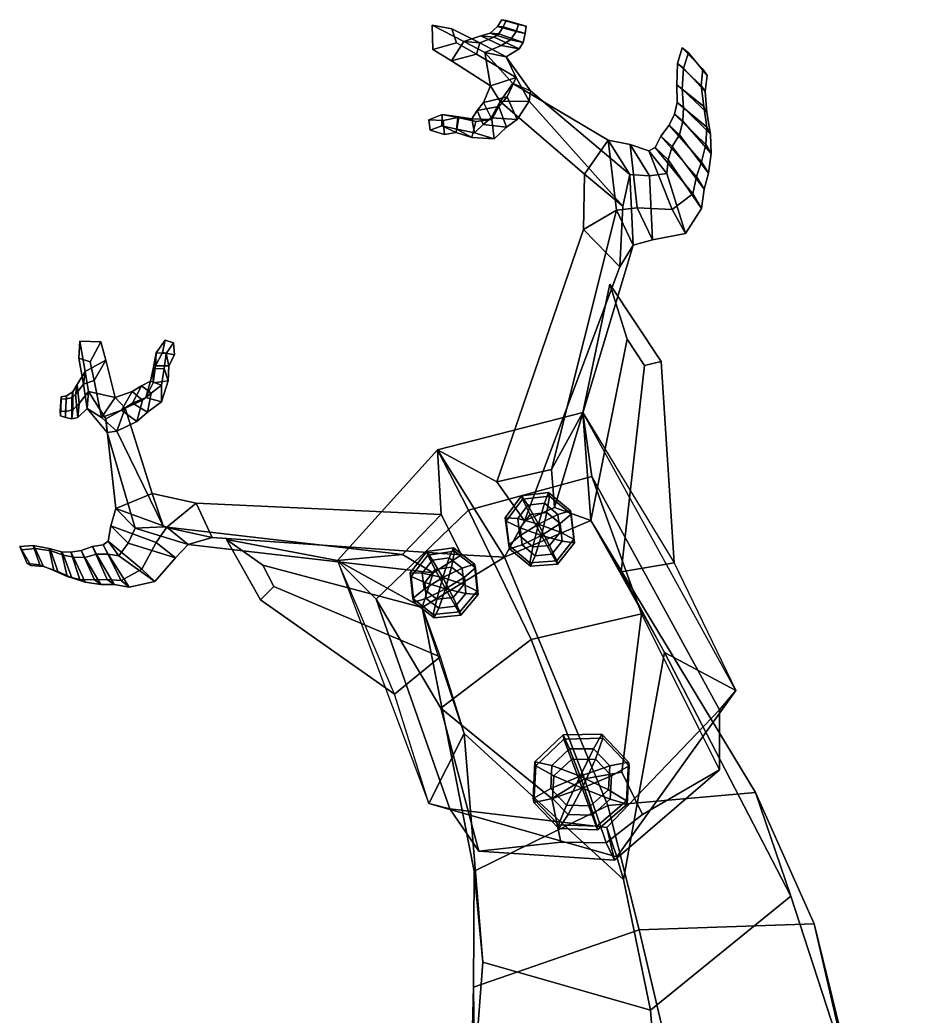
# Model space of a CAD drawing. Extents: x -143 to 84, y -151 to 365.
# Drawn here: x -142.7 to 55.7, y 145.5 to 364.8 of the extents above; entities that cross this region are included whole.
import ezdxf

# ---------------------------------------------------------------- set-up
doc = ezdxf.new("R2010")
doc.units = 0

msp = doc.modelspace()

# ---------------------------------------------------------------- linework, layer by layer
for points in [[(-33.479748, 362.251007, 184.419342), (-32.931248, 363.832642, 180.569595), (-36.622757, 364.813324, 180.940506), (-37.571323, 363.375153, 184.696701)], [(-37.571323, 363.375153, 184.696701), (-36.622757, 364.813324, 180.940506), (-35.625946, 364.704407, 178.562302), (-36.353298, 363.260529, 182.090561)], [(-31.261292, 363.446808, 177.77623), (-35.625946, 364.704407, 178.562302), (-36.622757, 364.813324, 180.940506), (-32.931248, 363.832642, 180.569595)], [(-36.353298, 363.260529, 182.090561), (-35.625946, 364.704407, 178.562302), (-31.261292, 363.446808, 177.77623), (-31.499928, 361.820923, 181.375092)], [(-51.965462, 363.656494, 189.12413), (-47.589691, 362.866394, 187.773788), (-46.580185, 359.74057, 186.96727), (-51.806374, 358.311401, 188.528854)], [(-44.991684, 360.086853, 192.075195), (-51.965462, 363.656494, 189.12413), (-51.806374, 358.311401, 188.528854), (-47.684647, 355.769989, 190.230667)], [(-44.991684, 360.086853, 192.075195), (-41.457066, 359.742188, 189.737518), (-47.589691, 362.866394, 187.773788), (-51.965462, 363.656494, 189.12413)], [(-41.457066, 359.742188, 189.737518), (-42.186501, 357.267029, 188.205261), (-46.580185, 359.74057, 186.96727), (-47.589691, 362.866394, 187.773788)], [(-34.731201, 360.408325, 188.734467), (-33.479748, 362.251007, 184.419342), (-37.571323, 363.375153, 184.696701), (-39.173203, 361.908813, 188.35788)], [(-39.173203, 361.908813, 188.35788), (-37.571323, 363.375153, 184.696701), (-36.353298, 363.260529, 182.090561), (-37.246696, 361.764587, 185.707657)], [(-37.246696, 361.764587, 185.707657), (-36.353298, 363.260529, 182.090561), (-31.499928, 361.820923, 181.375092), (-31.894106, 359.867371, 185.724152)], [(-31.894106, 359.867371, 185.724152), (-31.499928, 361.820923, 181.375092), (-33.479748, 362.251007, 184.419342), (-34.731201, 360.408325, 188.734467)], [(-31.499928, 361.820923, 181.375092), (-31.261292, 363.446808, 177.77623), (-32.931248, 363.832642, 180.569595), (-33.479748, 362.251007, 184.419342)], [(-39.145351, 350.3237, 193.807861), (-40.332607, 357.624329, 194.064178), (-44.991684, 360.086853, 192.075195), (-47.684647, 355.769989, 190.230667)], [(-40.332607, 357.624329, 194.064178), (-36.765755, 359.216309, 191.151352), (-41.253826, 361.296722, 189.74025), (-44.991684, 360.086853, 192.075195)], [(-44.991684, 360.086853, 192.075195), (-41.253826, 361.296722, 189.74025), (-38.334393, 361.028778, 187.348389), (-41.457066, 359.742188, 189.737518)], [(-41.457066, 359.742188, 189.737518), (-38.334393, 361.028778, 187.348389), (-32.791916, 358.428253, 188.571487), (-35.634052, 356.670685, 191.619873)], [(-36.765755, 359.216309, 191.151352), (-34.731201, 360.408325, 188.734467), (-39.173203, 361.908813, 188.35788), (-41.253826, 361.296722, 189.74025)], [(-41.253826, 361.296722, 189.74025), (-39.173203, 361.908813, 188.35788), (-37.246696, 361.764587, 185.707657), (-38.334393, 361.028778, 187.348389)], [(-38.334393, 361.028778, 187.348389), (-37.246696, 361.764587, 185.707657), (-31.894106, 359.867371, 185.724152), (-32.791916, 358.428253, 188.571487)], [(-32.791916, 358.428253, 188.571487), (-31.894106, 359.867371, 185.724152), (-34.731201, 360.408325, 188.734467), (-36.765755, 359.216309, 191.151352)], [(-47.684647, 355.769989, 190.230667), (-51.806374, 358.311401, 188.528854), (-46.580185, 359.74057, 186.96727), (-42.186501, 357.267029, 188.205261)], [(-33.470703, 352.171417, 190.695206), (-42.186501, 357.267029, 188.205261), (-41.457066, 359.742188, 189.737518), (-35.634052, 356.670685, 191.619873)], [(-35.634052, 356.670685, 191.619873), (-32.791916, 358.428253, 188.571487), (-36.765755, 359.216309, 191.151352), (-40.332607, 357.624329, 194.064178)], [(-34.225101, 350.779205, 196.931854), (-40.332607, 357.624329, 194.064178), (-39.145351, 350.3237, 193.807861), (-37.010227, 346.856049, 195.375153)], [(-34.225101, 350.779205, 196.931854), (-30.298674, 349.19989, 193.499252), (-35.634052, 356.670685, 191.619873), (-40.332607, 357.624329, 194.064178)], [(7.287275, 350.405548, 182.51535), (7.65844, 353.994019, 179.998917), (3.101086, 358.694519, 180.721649), (2.047914, 355.222809, 183.633606)], [(2.047914, 355.222809, 183.633606), (3.101086, 358.694519, 180.721649), (4.437174, 357.540039, 178.13121), (3.34281, 354.156738, 180.692047)], [(7.65844, 353.994019, 179.998917), (8.579127, 352.588348, 177.102219), (4.437174, 357.540039, 178.13121), (3.101086, 358.694519, 180.721649)], [(-39.145351, 350.3237, 193.807861), (-47.684647, 355.769989, 190.230667), (-42.186501, 357.267029, 188.205261), (-33.470703, 352.171417, 190.695206)], [(-30.298674, 349.19989, 193.499252), (-30.576792, 346.933472, 191.860245), (-33.470703, 352.171417, 190.695206), (-35.634052, 356.670685, 191.619873)], [(3.34281, 354.156738, 180.692047), (4.437174, 357.540039, 178.13121), (8.579127, 352.588348, 177.102219), (8.123304, 349.025055, 179.254837)], [(7.859846, 345.730255, 185.38562), (7.287275, 350.405548, 182.51535), (2.047914, 355.222809, 183.633606), (1.895993, 350.505951, 187.056366)], [(1.895993, 350.505951, 187.056366), (2.047914, 355.222809, 183.633606), (3.34281, 354.156738, 180.692047), (3.057349, 349.588196, 183.72023)], [(3.057349, 349.588196, 183.72023), (3.34281, 354.156738, 180.692047), (8.123304, 349.025055, 179.254837), (8.520969, 344.417206, 181.722885)], [(8.123304, 349.025055, 179.254837), (8.579127, 352.588348, 177.102219), (7.65844, 353.994019, 179.998917), (7.287275, 350.405548, 182.51535)], [(-33.470703, 352.171417, 190.695206), (-35.403633, 347.84906, 188.856995), (-40.660805, 346.63504, 191.725479), (-39.145351, 350.3237, 193.807861)], [(-30.576792, 346.933472, 191.860245), (-33.224411, 342.904327, 189.673141), (-35.403633, 347.84906, 188.856995), (-33.470703, 352.171417, 190.695206)], [(-39.145351, 350.3237, 193.807861), (-40.660805, 346.63504, 191.725479), (-38.994919, 343.284607, 192.96788), (-37.010227, 346.856049, 195.375153)], [(-13.173574, 338.307312, 204.746719), (-34.225101, 350.779205, 196.931854), (-37.010227, 346.856049, 195.375153), (-18.410021, 330.838287, 205.483658)], [(-8.435269, 330.74762, 200.022461), (-30.298674, 349.19989, 193.499252), (-34.225101, 350.779205, 196.931854), (-13.173574, 338.307312, 204.746719)], [(-8.435269, 330.74762, 200.022461), (-9.973797, 323.826477, 198.853027), (-30.576792, 346.933472, 191.860245), (-30.298674, 349.19989, 193.499252)], [(8.524147, 341.169891, 188.165482), (7.859846, 345.730255, 185.38562), (1.895993, 350.505951, 187.056366), (2.004042, 346.612122, 189.897736)], [(2.004042, 346.612122, 189.897736), (1.895993, 350.505951, 187.056366), (3.057349, 349.588196, 183.72023), (3.340916, 345.53125, 186.210571)], [(3.340916, 345.53125, 186.210571), (3.057349, 349.588196, 183.72023), (8.520969, 344.417206, 181.722885), (9.297249, 339.658752, 184.110992)], [(8.520969, 344.417206, 181.722885), (8.123304, 349.025055, 179.254837), (7.287275, 350.405548, 182.51535), (7.859846, 345.730255, 185.38562)], [(-35.403633, 347.84906, 188.856995), (-37.258934, 345.718445, 187.714767), (-42.054878, 344.883423, 190.344421), (-40.660805, 346.63504, 191.725479)], [(-40.660805, 346.63504, 191.725479), (-42.054878, 344.883423, 190.344421), (-40.71957, 341.754181, 191.359543), (-38.994919, 343.284607, 192.96788)], [(-37.010227, 346.856049, 195.375153), (-38.994919, 343.284607, 192.96788), (-33.224411, 342.904327, 189.673141), (-30.576792, 346.933472, 191.860245)], [(-33.224411, 342.904327, 189.673141), (-35.561832, 341.16748, 188.308441), (-37.258934, 345.718445, 187.714767), (-35.403633, 347.84906, 188.856995)], [(-9.973797, 323.826477, 198.853027), (-18.410021, 330.838287, 205.483658), (-37.010227, 346.856049, 195.375153), (-30.576792, 346.933472, 191.860245)], [(8.316221, 337.367035, 190.817383), (8.524147, 341.169891, 188.165482), (2.004042, 346.612122, 189.897736), (1.426806, 344.075073, 192.163055)], [(1.426806, 344.075073, 192.163055), (2.004042, 346.612122, 189.897736), (3.340916, 345.53125, 186.210571), (3.20724, 342.546143, 188.168823)], [(-37.258934, 345.718445, 187.714767), (-38.802921, 342.914856, 186.470016), (-43.206905, 343.066803, 189.073547), (-42.054878, 344.883423, 190.344421)], [(-42.054878, 344.883423, 190.344421), (-43.206905, 343.066803, 189.073547), (-42.657265, 339.986481, 189.619476), (-40.71957, 341.754181, 191.359543)], [(-35.561832, 341.16748, 188.308441), (-38.281239, 338.654205, 186.515518), (-38.802921, 342.914856, 186.470016), (-37.258934, 345.718445, 187.714767)], [(3.20724, 342.546143, 188.168823), (3.340916, 345.53125, 186.210571), (9.297249, 339.658752, 184.110992), (9.45048, 335.410553, 186.383514)], [(9.297249, 339.658752, 184.110992), (8.520969, 344.417206, 181.722885), (7.859846, 345.730255, 185.38562), (8.524147, 341.169891, 188.165482)], [(-46.293709, 343.315033, 183.794754), (-49.492867, 342.655579, 182.393814), (-52.679722, 342.812164, 184.327103), (-49.743019, 343.988281, 186.141937)], [(-49.743019, 343.988281, 186.141937), (-52.679722, 342.812164, 184.327103), (-52.371429, 340.57251, 184.668854), (-49.848515, 341.500092, 186.32338)], [(-49.247208, 339.592804, 182.352829), (-52.371429, 340.57251, 184.668854), (-52.679722, 342.812164, 184.327103), (-49.492867, 342.655579, 182.393814)], [(-46.086319, 343.475891, 187.753265), (-49.743019, 343.988281, 186.141937), (-49.848515, 341.500092, 186.32338), (-46.506256, 340.775146, 187.849503)], [(-42.366432, 342.420715, 185.008865), (-46.293709, 343.315033, 183.794754), (-49.743019, 343.988281, 186.141937), (-46.086319, 343.475891, 187.753265)], [(-46.671257, 340.033417, 183.501373), (-49.247208, 339.592804, 182.352829), (-49.492867, 342.655579, 182.393814), (-46.293709, 343.315033, 183.794754)], [(-43.21191, 338.939148, 184.558029), (-46.671257, 340.033417, 183.501373), (-46.293709, 343.315033, 183.794754), (-42.366432, 342.420715, 185.008865)], [(-43.206905, 343.066803, 189.073547), (-46.086319, 343.475891, 187.753265), (-46.506256, 340.775146, 187.849503), (-42.657265, 339.986481, 189.619476)], [(-38.802921, 342.914856, 186.470016), (-42.366432, 342.420715, 185.008865), (-46.086319, 343.475891, 187.753265), (-43.206905, 343.066803, 189.073547)], [(-38.281239, 338.654205, 186.515518), (-43.21191, 338.939148, 184.558029), (-42.366432, 342.420715, 185.008865), (-38.802921, 342.914856, 186.470016)], [(-38.994919, 343.284607, 192.96788), (-40.71957, 341.754181, 191.359543), (-35.561832, 341.16748, 188.308441), (-33.224411, 342.904327, 189.673141)], [(7.35255, 333.537048, 193.810226), (8.316221, 337.367035, 190.817383), (1.426806, 344.075073, 192.163055), (0.247161, 341.617371, 194.653992)], [(0.247161, 341.617371, 194.653992), (1.426806, 344.075073, 192.163055), (3.20724, 342.546143, 188.168823), (2.511869, 339.535492, 190.363861)], [(2.511869, 339.535492, 190.363861), (3.20724, 342.546143, 188.168823), (9.45048, 335.410553, 186.383514), (8.884835, 331.035461, 188.994965)], [(-49.848515, 341.500092, 186.32338), (-52.371429, 340.57251, 184.668854), (-49.247208, 339.592804, 182.352829), (-46.671257, 340.033417, 183.501373)], [(-46.506256, 340.775146, 187.849503), (-49.848515, 341.500092, 186.32338), (-46.671257, 340.033417, 183.501373), (-43.21191, 338.939148, 184.558029)], [(-42.657265, 339.986481, 189.619476), (-46.506256, 340.775146, 187.849503), (-43.21191, 338.939148, 184.558029), (-38.281239, 338.654205, 186.515518)], [(-40.71957, 341.754181, 191.359543), (-42.657265, 339.986481, 189.619476), (-38.281239, 338.654205, 186.515518), (-35.561832, 341.16748, 188.308441)], [(6.231526, 330.332092, 196.477539), (7.35255, 333.537048, 193.810226), (0.247161, 341.617371, 194.653992), (-1.596387, 339.245483, 197.391647)], [(-1.596387, 339.245483, 197.391647), (0.247161, 341.617371, 194.653992), (2.511869, 339.535492, 190.363861), (0.900148, 336.955811, 192.631897)], [(9.45048, 335.410553, 186.383514), (9.297249, 339.658752, 184.110992), (8.524147, 341.169891, 188.165482), (8.316221, 337.367035, 190.817383)], [(-11.38782, 322.89975, 208.764389), (-13.173574, 338.307312, 204.746719), (-18.410021, 330.838287, 205.483658), (-18.668386, 318.674835, 208.829971)], [(-11.38782, 322.89975, 208.764389), (-6.831568, 323.428131, 206.549576), (-8.372581, 337.381653, 202.91658), (-13.173574, 338.307312, 204.746719)], [(-13.173574, 338.307312, 204.746719), (-8.372581, 337.381653, 202.91658), (-4.126541, 330.466858, 198.671799), (-8.435269, 330.74762, 200.022461)], [(5.393866, 326.552551, 199.436523), (6.231526, 330.332092, 196.477539), (-1.596387, 339.245483, 197.391647), (-2.885319, 336.732239, 200.071793)], [(-2.885319, 336.732239, 200.071793), (-1.596387, 339.245483, 197.391647), (0.900148, 336.955811, 192.631897), (0.014644, 333.978027, 194.884949)], [(0.900148, 336.955811, 192.631897), (2.511869, 339.535492, 190.363861), (8.884835, 331.035461, 188.994965), (7.907804, 327.567566, 191.136261)], [(-6.831568, 323.428131, 206.549576), (0.870269, 323.101288, 203.662964), (-4.253851, 335.97937, 201.676468), (-8.372581, 337.381653, 202.91658)], [(-8.372581, 337.381653, 202.91658), (-4.253851, 335.97937, 201.676468), (-0.314697, 330.959167, 196.954086), (-4.126541, 330.466858, 198.671799)], [(0.870269, 323.101288, 203.662964), (5.393866, 326.552551, 199.436523), (-2.885319, 336.732239, 200.071793), (-4.253851, 335.97937, 201.676468)], [(-4.253851, 335.97937, 201.676468), (-2.885319, 336.732239, 200.071793), (0.014644, 333.978027, 194.884949), (-0.314697, 330.959167, 196.954086)], [(0.014644, 333.978027, 194.884949), (0.900148, 336.955811, 192.631897), (7.907804, 327.567566, 191.136261), (7.371207, 323.295959, 193.584473)], [(8.884835, 331.035461, 188.994965), (9.45048, 335.410553, 186.383514), (8.316221, 337.367035, 190.817383), (7.35255, 333.537048, 193.810226)], [(-0.314697, 330.959167, 196.954086), (0.014644, 333.978027, 194.884949), (7.371207, 323.295959, 193.584473), (3.847007, 317.80368, 198.021317)], [(7.907804, 327.567566, 191.136261), (8.884835, 331.035461, 188.994965), (7.35255, 333.537048, 193.810226), (6.231526, 330.332092, 196.477539)], [(-18.668386, 318.674835, 208.829971), (-18.410021, 330.838287, 205.483658), (-9.973797, 323.826477, 198.853027), (-10.673924, 310.449097, 200.91214)], [(-7.680254, 315.205811, 202.77623), (-10.673924, 310.449097, 200.91214), (-9.973797, 323.826477, 198.853027), (-8.435269, 330.74762, 200.022461)], [(-8.435269, 330.74762, 200.022461), (-4.126541, 330.466858, 198.671799), (-3.485257, 316.394928, 201.158081), (-7.680254, 315.205811, 202.77623)], [(-4.126541, 330.466858, 198.671799), (-0.314697, 330.959167, 196.954086), (3.847007, 317.80368, 198.021317), (-3.485257, 316.394928, 201.158081)], [(7.371207, 323.295959, 193.584473), (7.907804, 327.567566, 191.136261), (6.231526, 330.332092, 196.477539), (5.393866, 326.552551, 199.436523)], [(3.847007, 317.80368, 198.021317), (7.371207, 323.295959, 193.584473), (5.393866, 326.552551, 199.436523), (0.870269, 323.101288, 203.662964)], [(-37.717579, 263.078094, 217.146896), (-25.708675, 265.812103, 217.010193), (-11.38782, 322.89975, 208.764389), (-18.668386, 318.674835, 208.829971)], [(-25.708675, 265.812103, 217.010193), (-25.034542, 257.415802, 208.290375), (-7.680254, 315.205811, 202.77623), (-11.38782, 322.89975, 208.764389)], [(-7.680254, 315.205811, 202.77623), (-3.485257, 316.394928, 201.158081), (-6.831568, 323.428131, 206.549576), (-11.38782, 322.89975, 208.764389)], [(-3.485257, 316.394928, 201.158081), (3.847007, 317.80368, 198.021317), (0.870269, 323.101288, 203.662964), (-6.831568, 323.428131, 206.549576)], [(-37.717579, 263.078094, 217.146896), (-18.668386, 318.674835, 208.829971), (-10.673924, 310.449097, 200.91214), (-31.610712, 254.545364, 205.169296)], [(-25.034542, 257.415802, 208.290375), (-31.610712, 254.545364, 205.169296), (-10.673924, 310.449097, 200.91214), (-7.680254, 315.205811, 202.77623)], [(-9.048105, 294.550415, 207.74408), (-17.027151, 254.572174, 205.188675), (-18.778269, 278.336365, 228.404694), (-12.862597, 306.590668, 214.987518)], [(-1.578192, 289.608429, 211.698349), (-12.862597, 306.590668, 214.987518), (-18.778269, 278.336365, 228.404694), (1.329402, 245.23465, 222.987732)], [(-12.862597, 306.590668, 214.987518), (-1.578192, 289.608429, 211.698349), (-5.216012, 288.745605, 206.662003), (-9.048105, 294.550415, 207.74408)], [(-129.501511, 294.038147, 180.822601), (-124.862625, 293.891937, 180.964539), (-127.19664, 289.513458, 178.806107), (-129.696686, 290.354248, 179.247971)], [(-128.305038, 287.416412, 183.620743), (-129.501511, 294.038147, 180.822601), (-129.696686, 290.354248, 179.247971), (-128.728195, 284.641571, 181.100891)], [(-128.305038, 287.416412, 183.620743), (-123.788185, 289.911163, 182.620346), (-124.862625, 293.891937, 180.964539), (-129.501511, 294.038147, 180.822601)], [(-112.860878, 288.639526, 177.754898), (-112.703865, 291.50589, 180.26973), (-110.749832, 294.264313, 178.881332), (-111.284798, 291.60611, 176.725983)], [(-112.703865, 291.50589, 180.26973), (-110.518738, 291.337982, 180.750275), (-108.889847, 293.716919, 179.450943), (-110.749832, 294.264313, 178.881332)], [(-108.673843, 291.058838, 177.017822), (-111.284798, 291.60611, 176.725983), (-110.749832, 294.264313, 178.881332), (-108.889847, 293.716919, 179.450943)], [(-5.216012, 288.745605, 206.662003), (-10.320752, 243.308685, 203.504272), (-17.027151, 254.572174, 205.188675), (-9.048105, 294.550415, 207.74408)], [(-123.788185, 289.911163, 182.620346), (-126.313393, 285.404388, 179.993164), (-127.19664, 289.513458, 178.806107), (-124.862625, 293.891937, 180.964539)], [(-110.518738, 291.337982, 180.750275), (-109.884171, 288.663513, 177.879028), (-108.673843, 291.058838, 177.017822), (-108.889847, 293.716919, 179.450943)], [(-128.728195, 284.641571, 181.100891), (-129.696686, 290.354248, 179.247971), (-127.19664, 289.513458, 178.806107), (-126.313393, 285.404388, 179.993164)], [(-121.71476, 281.646973, 186.138229), (-123.788185, 289.911163, 182.620346), (-128.305038, 287.416412, 183.620743), (-127.580475, 283.000732, 185.527267)], [(-121.71476, 281.646973, 186.138229), (-124.718903, 277.252563, 182.42186), (-126.313393, 285.404388, 179.993164), (-123.788185, 289.911163, 182.620346)], [(-113.328102, 284.916504, 178.730576), (-113.390747, 287.989838, 181.604141), (-112.703865, 291.50589, 180.26973), (-112.860878, 288.639526, 177.754898)], [(-113.390747, 287.989838, 181.604141), (-110.941765, 288.082825, 182.050903), (-110.518738, 291.337982, 180.750275), (-112.703865, 291.50589, 180.26973)], [(-109.884171, 288.663513, 177.879028), (-112.860878, 288.639526, 177.754898), (-111.284798, 291.60611, 176.725983), (-108.673843, 291.058838, 177.017822)], [(-110.941765, 288.082825, 182.050903), (-110.045715, 285.331512, 178.757172), (-109.884171, 288.663513, 177.879028), (-110.518738, 291.337982, 180.750275)], [(-1.578192, 289.608429, 211.698349), (1.329402, 245.23465, 222.987732), (-10.320752, 243.308685, 203.504272), (-5.216012, 288.745605, 206.662003)], [(-128.305038, 287.416412, 183.620743), (-128.728195, 284.641571, 181.100891), (-130.465485, 282.298157, 178.348465), (-130.096542, 284.503876, 180.875366)], [(-127.580475, 283.000732, 185.527267), (-128.305038, 287.416412, 183.620743), (-130.096542, 284.503876, 180.875366), (-129.675339, 280.362671, 182.190338)], [(-114.949478, 281.656067, 179.824066), (-113.968254, 285.232849, 182.712143), (-113.390747, 287.989838, 181.604141), (-113.328102, 284.916504, 178.730576)], [(-113.968254, 285.232849, 182.712143), (-111.528831, 284.363739, 183.564423), (-110.941765, 288.082825, 182.050903), (-113.390747, 287.989838, 181.604141)], [(-110.045715, 285.331512, 178.757172), (-113.328102, 284.916504, 178.730576), (-112.860878, 288.639526, 177.754898), (-109.884171, 288.663513, 177.879028)], [(-111.528831, 284.363739, 183.564423), (-111.495605, 280.721008, 180.320618), (-110.045715, 285.331512, 178.757172), (-110.941765, 288.082825, 182.050903)], [(-124.718903, 277.252563, 182.42186), (-127.903351, 279.227722, 182.90329), (-128.728195, 284.641571, 181.100891), (-126.313393, 285.404388, 179.993164)], [(-117.90107, 280.423065, 180.590912), (-115.964134, 284.226563, 183.648514), (-113.968254, 285.232849, 182.712143), (-114.949478, 281.656067, 179.824066)], [(-115.964134, 284.226563, 183.648514), (-113.766357, 282.630157, 184.911026), (-111.528831, 284.363739, 183.564423), (-113.968254, 285.232849, 182.712143)], [(-111.495605, 280.721008, 180.320618), (-114.949478, 281.656067, 179.824066), (-113.328102, 284.916504, 178.730576), (-110.045715, 285.331512, 178.757172)], [(-130.096542, 284.503876, 180.875366), (-130.465485, 282.298157, 178.348465), (-131.256348, 281.607117, 176.562119), (-131.055878, 282.90564, 179.278931)], [(-129.675339, 280.362671, 182.190338), (-130.096542, 284.503876, 180.875366), (-131.055878, 282.90564, 179.278931), (-131.066559, 278.983398, 179.514053)], [(-128.728195, 284.641571, 181.100891), (-127.903351, 279.227722, 182.90329), (-129.976089, 277.273193, 179.477051), (-130.465485, 282.298157, 178.348465)], [(-127.903351, 279.227722, 182.90329), (-127.580475, 283.000732, 185.527267), (-129.675339, 280.362671, 182.190338), (-129.976089, 277.273193, 179.477051)], [(-123.798187, 277.000061, 188.761688), (-127.580475, 283.000732, 185.527267), (-127.903351, 279.227722, 182.90329), (-123.457306, 273.96759, 185.310028)], [(-123.798187, 277.000061, 188.761688), (-119.537079, 279.340881, 187.942627), (-121.71476, 281.646973, 186.138229), (-127.580475, 283.000732, 185.527267)], [(-124.718903, 277.252563, 182.42186), (-121.71476, 281.646973, 186.138229), (-117.976685, 282.974823, 184.67807), (-120.360153, 278.849365, 181.308899)], [(-121.71476, 281.646973, 186.138229), (-119.537079, 279.340881, 187.942627), (-115.721054, 281.068512, 186.171265), (-117.976685, 282.974823, 184.67807)], [(-120.360153, 278.849365, 181.308899), (-117.976685, 282.974823, 184.67807), (-115.964134, 284.226563, 183.648514), (-117.90107, 280.423065, 180.590912)], [(-117.976685, 282.974823, 184.67807), (-115.721054, 281.068512, 186.171265), (-113.766357, 282.630157, 184.911026), (-115.964134, 284.226563, 183.648514)], [(-113.766357, 282.630157, 184.911026), (-114.641022, 278.422485, 181.582962), (-111.495605, 280.721008, 180.320618), (-111.528831, 284.363739, 183.564423)], [(-132.637848, 278.564941, 174.955032), (-132.437866, 282.067871, 175.378693), (-133.614395, 281.810028, 171.440445), (-133.823303, 278.676758, 170.938431)], [(-133.793198, 277.63092, 168.140533), (-133.823303, 278.676758, 170.938431), (-133.614395, 281.810028, 171.440445), (-133.62146, 281.285522, 169.058121)], [(-132.480057, 281.381226, 172.75676), (-132.642136, 277.282898, 171.893982), (-133.793198, 277.63092, 168.140533), (-133.62146, 281.285522, 169.058121)], [(-132.437866, 282.067871, 175.378693), (-132.480057, 281.381226, 172.75676), (-133.62146, 281.285522, 169.058121), (-133.614395, 281.810028, 171.440445)], [(-131.256348, 281.607117, 176.562119), (-131.227661, 276.950928, 176.435593), (-132.642136, 277.282898, 171.893982), (-132.480057, 281.381226, 172.75676)], [(-131.066559, 278.983398, 179.514053), (-131.055878, 282.90564, 179.278931), (-132.437866, 282.067871, 175.378693), (-132.637848, 278.564941, 174.955032)], [(-131.055878, 282.90564, 179.278931), (-131.256348, 281.607117, 176.562119), (-132.480057, 281.381226, 172.75676), (-132.437866, 282.067871, 175.378693)], [(-130.465485, 282.298157, 178.348465), (-129.976089, 277.273193, 179.477051), (-131.227661, 276.950928, 176.435593), (-131.256348, 281.607117, 176.562119)], [(-119.537079, 279.340881, 187.942627), (-121.36364, 274.237213, 184.005539), (-116.968376, 276.414185, 182.542099), (-115.721054, 281.068512, 186.171265)], [(-114.641022, 278.422485, 181.582962), (-117.90107, 280.423065, 180.590912), (-114.949478, 281.656067, 179.824066), (-111.495605, 280.721008, 180.320618)], [(-115.721054, 281.068512, 186.171265), (-116.968376, 276.414185, 182.542099), (-114.641022, 278.422485, 181.582962), (-113.766357, 282.630157, 184.911026)], [(-132.642136, 277.282898, 171.893982), (-132.637848, 278.564941, 174.955032), (-133.823303, 278.676758, 170.938431), (-133.793198, 277.63092, 168.140533)], [(-131.227661, 276.950928, 176.435593), (-131.066559, 278.983398, 179.514053), (-132.637848, 278.564941, 174.955032), (-132.642136, 277.282898, 171.893982)], [(-129.976089, 277.273193, 179.477051), (-129.675339, 280.362671, 182.190338), (-131.066559, 278.983398, 179.514053), (-131.227661, 276.950928, 176.435593)], [(-123.457306, 273.96759, 185.310028), (-127.903351, 279.227722, 182.90329), (-124.718903, 277.252563, 182.42186), (-121.36364, 274.237213, 184.005539)], [(-121.36364, 274.237213, 184.005539), (-124.718903, 277.252563, 182.42186), (-120.360153, 278.849365, 181.308899), (-116.968376, 276.414185, 182.542099)], [(-121.585991, 257.200226, 196.49202), (-113.560265, 260.515015, 198.403488), (-119.537079, 279.340881, 187.942627), (-123.798187, 277.000061, 188.761688)], [(-111.103065, 253.196793, 192.092957), (-121.36364, 274.237213, 184.005539), (-119.537079, 279.340881, 187.942627), (-113.560265, 260.515015, 198.403488)], [(-116.968376, 276.414185, 182.542099), (-120.360153, 278.849365, 181.308899), (-117.90107, 280.423065, 180.590912), (-114.641022, 278.422485, 181.582962)], [(-117.291389, 252.922455, 192.415741), (-121.585991, 257.200226, 196.49202), (-123.798187, 277.000061, 188.761688), (-123.457306, 273.96759, 185.310028)], [(-25.708675, 265.812103, 217.010193), (-37.717579, 263.078094, 217.146896), (-50.758789, 270.162689, 228.718506), (-18.778269, 278.336365, 228.404694)], [(-18.778269, 278.336365, 228.404694), (-50.758789, 270.162689, 228.718506), (-43.986195, 256.858459, 250.129166), (-16.783953, 264.263733, 250.122284)], [(-25.034542, 257.415802, 208.290375), (-25.708675, 265.812103, 217.010193), (-18.778269, 278.336365, 228.404694), (-17.027151, 254.572174, 205.188675)], [(-18.778269, 278.336365, 228.404694), (-16.783953, 264.263733, 250.122284), (11.268997, 212.89595, 242.690674), (14.876161, 217.179916, 219.405685)], [(-117.291389, 252.922455, 192.415741), (-123.457306, 273.96759, 185.310028), (-121.36364, 274.237213, 184.005539), (-111.103065, 253.196793, 192.092957)], [(-58.486809, 247.1017, 215.52124), (-72.816681, 245.75882, 225.677795), (-50.758789, 270.162689, 228.718506), (-49.936401, 255.93808, 216.566238)], [(-72.816681, 245.75882, 225.677795), (-64.238503, 237.265274, 247.980392), (-43.986195, 256.858459, 250.129166), (-50.758789, 270.162689, 228.718506)], [(-31.610712, 254.545364, 205.169296), (-36.03352, 246.493423, 196.959717), (-50.758789, 270.162689, 228.718506), (-37.717579, 263.078094, 217.146896)], [(-45.499199, 247.05098, 204.603363), (-49.936401, 255.93808, 216.566238), (-50.758789, 270.162689, 228.718506), (-36.03352, 246.493423, 196.959717)], [(-43.986195, 256.858459, 250.129166), (-30.164156, 228.377151, 274.691193), (-5.872817, 233.999756, 274.54245), (-16.783953, 264.263733, 250.122284)], [(11.260556, 199.69664, 274.310242), (11.268997, 212.89595, 242.690674), (-16.783953, 264.263733, 250.122284), (-5.872817, 233.999756, 274.54245)], [(-110.37326, 253.125763, 202.030563), (-103.862396, 258.373199, 202.988693), (-113.560265, 260.515015, 198.403488), (-121.585991, 257.200226, 196.49202)], [(-103.862396, 258.373199, 202.988693), (-100.399353, 250.858185, 195.462051), (-111.103065, 253.196793, 192.092957), (-113.560265, 260.515015, 198.403488)], [(-35.643536, 254.421661, 262.719177), (-32.053612, 259.247803, 263.308044), (-32.264297, 260.043457, 258.473053), (-35.848587, 255.207993, 257.882355)], [(-33.128281, 254.993027, 253.721466), (-35.848587, 255.207993, 257.882355), (-32.264297, 260.043457, 258.473053), (-30.896805, 257.971771, 254.080978)], [(-32.604897, 252.956985, 266.388855), (-30.364428, 255.920593, 266.745453), (-32.053612, 259.247803, 263.308044), (-35.643536, 254.421661, 262.719177)], [(-26.121014, 259.945831, 263.165405), (-26.326061, 260.732178, 258.328583), (-32.264297, 260.043457, 258.473053), (-32.053612, 259.247803, 263.308044)], [(-27.225208, 258.367401, 253.990341), (-30.896805, 257.971771, 254.080978), (-32.264297, 260.043457, 258.473053), (-26.326061, 260.732178, 258.328583)], [(-26.701824, 256.33136, 266.657715), (-26.121014, 259.945831, 263.165405), (-32.053612, 259.247803, 263.308044), (-30.364428, 255.920593, 266.745453)], [(-21.520266, 256.718781, 257.531128), (-24.267551, 255.890167, 253.501801), (-27.225208, 258.367401, 253.990341), (-26.326061, 260.732178, 258.328583)], [(-23.765587, 253.890915, 266.176086), (-21.328535, 255.955124, 262.372192), (-26.121014, 259.945831, 263.165405), (-26.701824, 256.33136, 266.657715)], [(-21.328535, 255.955124, 262.372192), (-21.520266, 256.718781, 257.531128), (-26.326061, 260.732178, 258.328583), (-26.121014, 259.945831, 263.165405)], [(-110.37326, 253.125763, 202.030563), (-121.585991, 257.200226, 196.49202), (-122.704384, 253.397781, 194.507004), (-112.681908, 249.756821, 199.520325)], [(-121.585991, 257.200226, 196.49202), (-117.291389, 252.922455, 192.415741), (-118.895943, 249.563995, 190.863678), (-122.704384, 253.397781, 194.507004)], [(-110.37326, 253.125763, 202.030563), (-58.486809, 247.1017, 215.52124), (-49.936401, 255.93808, 216.566238), (-103.862396, 258.373199, 202.988693)], [(-49.936401, 255.93808, 216.566238), (-45.499199, 247.05098, 204.603363), (-100.399353, 250.858185, 195.462051), (-103.862396, 258.373199, 202.988693)], [(-43.986195, 256.858459, 250.129166), (-64.238503, 237.265274, 247.980392), (-50.037457, 213.288956, 273.172546), (-30.164156, 228.377151, 274.691193)], [(-25.034542, 257.415802, 208.290375), (-17.027151, 254.572174, 205.188675), (-36.03352, 246.493423, 196.959717), (-31.610712, 254.545364, 205.169296)], [(-28.521017, 253.785751, 251.823471), (-33.128281, 254.993027, 253.721466), (-30.896805, 257.971771, 254.080978)], [(-28.521017, 253.785751, 251.823471), (-30.896805, 257.971771, 254.080978), (-27.225208, 258.367401, 253.990341)], [(-24.267551, 255.890167, 253.501801), (-28.521017, 253.785751, 251.823471), (-27.225208, 258.367401, 253.990341)], [(-20.777752, 250.441437, 256.586884), (-23.800356, 252.024506, 252.916397), (-24.267551, 255.890167, 253.501801), (-21.520266, 256.718781, 257.531128)], [(-20.598923, 249.700714, 261.432129), (-20.777752, 250.441437, 256.586884), (-21.520266, 256.718781, 257.531128), (-21.328535, 255.955124, 262.372192)], [(19.222334, 194.662796, 162.522339), (-13.274076, 191.795731, 157.966797), (-36.03352, 246.493423, 196.959717), (-17.027151, 254.572174, 205.188675)], [(-34.901306, 248.3815, 261.782104), (-35.643536, 254.421661, 262.719177), (-35.848587, 255.207993, 257.882355), (-35.093037, 249.145142, 256.94101)], [(-35.093037, 249.145142, 256.94101), (-35.848587, 255.207993, 257.882355), (-33.128281, 254.993027, 253.721466), (-32.655987, 251.209412, 253.137115)], [(-32.655987, 251.209412, 253.137115), (-33.128281, 254.993027, 253.721466), (-28.521017, 253.785751, 251.823471)], [(-27.900555, 251.314529, 267.489746), (-30.364428, 255.920593, 266.745453), (-32.604897, 252.956985, 266.388855)], [(-27.900555, 251.314529, 267.489746), (-26.701824, 256.33136, 266.657715), (-30.364428, 255.920593, 266.745453)], [(-23.800356, 252.024506, 252.916397), (-28.521017, 253.785751, 251.823471), (-24.267551, 255.890167, 253.501801)], [(-27.900555, 251.314529, 267.489746), (-23.765587, 253.890915, 266.176086), (-26.701824, 256.33136, 266.657715)], [(-20.598923, 249.700714, 261.432129), (-21.328535, 255.955124, 262.372192), (-23.765587, 253.890915, 266.176086), (-23.319395, 250.062286, 265.597412)], [(19.222334, 194.662796, 162.522339), (-17.027151, 254.572174, 205.188675), (-0.82508, 225.513672, 201.151962), (26.999111, 171.875, 178.385483)], [(-112.681908, 249.756821, 199.520325), (-122.704384, 253.397781, 194.507004), (-123.294151, 250.058228, 193.206558), (-115.852104, 243.877335, 196.273178)], [(-122.704384, 253.397781, 194.507004), (-118.895943, 249.563995, 190.863678), (-120.9105, 246.795868, 188.904037), (-123.294151, 250.058228, 193.206558)], [(-117.291389, 252.922455, 192.415741), (-105.650276, 249.293579, 196.676971), (-108.477478, 246.34169, 194.724182), (-118.895943, 249.563995, 190.863678)], [(-105.650276, 249.293579, 196.676971), (-117.291389, 252.922455, 192.415741), (-111.103065, 253.196793, 192.092957), (-100.399353, 250.858185, 195.462051)], [(-105.650276, 249.293579, 196.676971), (-110.37326, 253.125763, 202.030563), (-112.681908, 249.756821, 199.520325), (-108.477478, 246.34169, 194.724182)], [(-58.486809, 247.1017, 215.52124), (-110.37326, 253.125763, 202.030563), (-105.650276, 249.293579, 196.676971), (-51.720833, 243.030487, 207.205154)], [(-32.154018, 249.210114, 265.811371), (-32.604897, 252.956985, 266.388855), (-35.643536, 254.421661, 262.719177), (-34.901306, 248.3815, 261.782104)], [(-29.759745, 248.77977, 252.669327), (-32.655987, 251.209412, 253.137115), (-28.521017, 253.785751, 251.823471)], [(-27.900555, 251.314529, 267.489746), (-32.604897, 252.956985, 266.388855), (-32.154018, 249.210114, 265.811371)], [(-26.093245, 249.093323, 252.577637), (-29.759745, 248.77977, 252.669327), (-28.521017, 253.785751, 251.823471)], [(-26.093245, 249.093323, 252.577637), (-28.521017, 253.785751, 251.823471), (-23.800356, 252.024506, 252.916397)], [(-23.319395, 250.062286, 265.597412), (-23.765587, 253.890915, 266.176086), (-27.900555, 251.314529, 267.489746)], [(-51.720833, 243.030487, 207.205154), (-105.650276, 249.293579, 196.676971), (-100.399353, 250.858185, 195.462051), (-45.499199, 247.05098, 204.603363)], [(-97.213509, 250.40979, 209.836014), (-89.251076, 244.781128, 203.465851), (-86.792549, 240.060013, 202.624542), (-89.719894, 237.096313, 207.350586)], [(-89.251076, 244.781128, 203.465851), (-97.213509, 250.40979, 209.836014), (-72.816681, 245.75882, 225.677795), (-54.145596, 235.427933, 203.803131)], [(-89.719894, 237.096313, 207.350586), (-60.271595, 216.340103, 221.07605), (-72.816681, 245.75882, 225.677795), (-97.213509, 250.40979, 209.836014)], [(-30.447706, 245.256638, 256.197723), (-35.093037, 249.145142, 256.94101), (-32.655987, 251.209412, 253.137115), (-29.759745, 248.77977, 252.669327)], [(-29.278784, 246.817505, 265.350311), (-27.900555, 251.314529, 267.489746), (-32.154018, 249.210114, 265.811371)], [(-25.620865, 247.14653, 265.261414), (-27.900555, 251.314529, 267.489746), (-29.278784, 246.817505, 265.350311)], [(-25.620865, 247.14653, 265.261414), (-23.319395, 250.062286, 265.597412), (-27.900555, 251.314529, 267.489746)], [(-24.522497, 245.73085, 256.050354), (-26.093245, 249.093323, 252.577637), (-23.800356, 252.024506, 252.916397), (-20.777752, 250.441437, 256.586884)], [(-24.348888, 244.999664, 260.897339), (-24.522497, 245.73085, 256.050354), (-20.777752, 250.441437, 256.586884), (-20.598923, 249.700714, 261.432129)], [(-138.330688, 244.793732, 172.059494), (-139.758347, 249.11293, 172.832443), (-142.686752, 248.884949, 169.478516), (-141.061295, 245.113083, 169.128601)], [(-139.758347, 249.11293, 172.832443), (-139.332123, 248.405334, 170.0177), (-142.23143, 248.113129, 167.021347), (-142.686752, 248.884949, 169.478516)], [(-141.061295, 245.113083, 169.128601), (-142.686752, 248.884949, 169.478516), (-142.23143, 248.113129, 167.021347), (-140.259369, 244.664154, 166.41951)], [(-139.332123, 248.405334, 170.0177), (-137.492767, 244.435959, 168.989761), (-140.259369, 244.664154, 166.41951), (-142.23143, 248.113129, 167.021347)], [(-135.230484, 243.560425, 175.410858), (-136.285599, 248.441559, 176.786072), (-139.758347, 249.11293, 172.832443), (-138.330688, 244.793732, 172.059494)], [(-136.285599, 248.441559, 176.786072), (-135.90036, 247.876785, 173.567703), (-139.332123, 248.405334, 170.0177), (-139.758347, 249.11293, 172.832443)], [(-135.90036, 247.876785, 173.567703), (-134.351471, 243.365341, 171.94072), (-137.492767, 244.435959, 168.989761), (-139.332123, 248.405334, 170.0177)], [(-132.268433, 242.223572, 178.641922), (-133.521042, 247.659973, 180.042526), (-136.285599, 248.441559, 176.786072), (-135.230484, 243.560425, 175.410858)], [(-133.521042, 247.659973, 180.042526), (-133.078751, 246.965256, 176.485275), (-135.90036, 247.876785, 173.567703), (-136.285599, 248.441559, 176.786072)], [(-133.078751, 246.965256, 176.485275), (-131.284622, 241.935913, 174.797333), (-134.351471, 243.365341, 171.94072), (-135.90036, 247.876785, 173.567703)], [(-126.29734, 241.513596, 185.1147), (-129.200851, 247.962646, 185.402191), (-131.458817, 247.589737, 182.601212), (-129.465332, 241.616653, 181.693939)], [(-129.200851, 247.962646, 185.402191), (-128.377228, 246.460968, 181.310455), (-130.858948, 246.519958, 178.767578), (-131.458817, 247.589737, 182.601212)], [(-123.497826, 241.624725, 188.147568), (-126.726547, 248.832901, 188.470535), (-129.200851, 247.962646, 185.402191), (-126.29734, 241.513596, 185.1147)], [(-126.726547, 248.832901, 188.470535), (-125.806412, 247.147766, 183.921646), (-128.377228, 246.460968, 181.310455), (-129.200851, 247.962646, 185.402191)], [(-120.412987, 241.367447, 191.50795), (-124.379799, 249.245377, 191.465622), (-126.726547, 248.832901, 188.470535), (-123.497826, 241.624725, 188.147568)], [(-124.379799, 249.245377, 191.465622), (-123.254425, 247.195984, 186.519135), (-125.806412, 247.147766, 183.921646), (-126.726547, 248.832901, 188.470535)], [(-115.852104, 243.877335, 196.273178), (-123.294151, 250.058228, 193.206558), (-124.379799, 249.245377, 191.465622), (-120.412987, 241.367447, 191.50795)], [(-123.294151, 250.058228, 193.206558), (-120.9105, 246.795868, 188.904037), (-123.254425, 247.195984, 186.519135), (-124.379799, 249.245377, 191.465622)], [(-118.895943, 249.563995, 190.863678), (-108.477478, 246.34169, 194.724182), (-112.987289, 241.174713, 191.092255), (-120.9105, 246.795868, 188.904037)], [(-108.477478, 246.34169, 194.724182), (-112.681908, 249.756821, 199.520325), (-115.852104, 243.877335, 196.273178), (-112.987289, 241.174713, 191.092255)], [(-47.042847, 247.808777, 262.184967), (-47.247898, 248.595123, 257.348175), (-53.116497, 247.754059, 257.465668), (-52.905811, 246.958435, 262.300659)], [(-48.210491, 246.371552, 253.034485), (-51.839649, 245.881256, 253.108673), (-53.116497, 247.754059, 257.465668), (-47.247898, 248.595123, 257.348175)], [(-42.606628, 244.95256, 256.614349), (-45.353912, 244.123917, 252.585068), (-48.210491, 246.371552, 253.034485), (-47.247898, 248.595123, 257.348175)], [(-42.414894, 244.188889, 261.455444), (-42.606628, 244.95256, 256.614349), (-47.247898, 248.595123, 257.348175), (-47.042847, 247.808777, 262.184967)], [(-30.268877, 244.5159, 261.042969), (-34.901306, 248.3815, 261.782104), (-35.093037, 249.145142, 256.94101), (-30.447706, 245.256638, 256.197723)], [(-30.268877, 244.5159, 261.042969), (-29.278784, 246.817505, 265.350311), (-32.154018, 249.210114, 265.811371), (-34.901306, 248.3815, 261.782104)], [(-24.522497, 245.73085, 256.050354), (-30.447706, 245.256638, 256.197723), (-29.759745, 248.77977, 252.669327), (-26.093245, 249.093323, 252.577637)], [(-24.348888, 244.999664, 260.897339), (-20.598923, 249.700714, 261.432129), (-23.319395, 250.062286, 265.597412), (-25.620865, 247.14653, 265.261414)], [(-129.465332, 241.616653, 181.693939), (-131.458817, 247.589737, 182.601212), (-133.521042, 247.659973, 180.042526), (-132.268433, 242.223572, 178.641922)], [(-131.458817, 247.589737, 182.601212), (-130.858948, 246.519958, 178.767578), (-133.078751, 246.965256, 176.485275), (-133.521042, 247.659973, 180.042526)], [(-130.858948, 246.519958, 178.767578), (-128.309326, 241.006592, 177.50116), (-131.284622, 241.935913, 174.797333), (-133.078751, 246.965256, 176.485275)], [(-128.377228, 246.460968, 181.310455), (-124.910622, 240.522079, 180.577255), (-128.309326, 241.006592, 177.50116), (-130.858948, 246.519958, 178.767578)], [(-125.806412, 247.147766, 183.921646), (-121.955917, 240.49884, 183.104416), (-124.910622, 240.522079, 180.577255), (-128.377228, 246.460968, 181.310455)], [(-123.254425, 247.195984, 186.519135), (-118.631996, 239.928238, 185.985992), (-121.955917, 240.49884, 183.104416), (-125.806412, 247.147766, 183.921646)], [(-120.9105, 246.795868, 188.904037), (-112.987289, 241.174713, 191.092255), (-118.631996, 239.928238, 185.985992), (-123.254425, 247.195984, 186.519135)], [(-51.720833, 243.030487, 207.205154), (-54.145596, 235.427933, 203.803131), (-72.816681, 245.75882, 225.677795), (-58.486809, 247.1017, 215.52124)], [(-72.816681, 245.75882, 225.677795), (-52.651657, 192.298904, 218.100159), (-48.080799, 191.058868, 241.546402), (-64.238503, 237.265274, 247.980392)], [(-56.565369, 242.284653, 261.738739), (-52.905811, 246.958435, 262.300659), (-53.116497, 247.754059, 257.465668), (-56.77042, 243.070969, 256.901917)], [(-54.113567, 242.997162, 252.765594), (-56.77042, 243.070969, 256.901917), (-53.116497, 247.754059, 257.465668), (-51.839649, 245.881256, 253.108673)], [(-53.590179, 240.96109, 265.432983), (-51.30727, 243.830032, 265.773163), (-52.905811, 246.958435, 262.300659), (-56.565369, 242.284653, 261.738739)], [(-51.720833, 243.030487, 207.205154), (-45.499199, 247.05098, 204.603363), (-36.03352, 246.493423, 196.959717), (-54.145596, 235.427933, 203.803131)], [(-42.718338, 177.352982, 161.828781), (-54.145596, 235.427933, 203.803131), (-36.03352, 246.493423, 196.959717), (-13.274076, 191.795731, 157.966797)], [(-49.60738, 242.019485, 250.906723), (-54.113567, 242.997162, 252.765594), (-51.839649, 245.881256, 253.108673)], [(-47.687107, 244.335495, 265.701843), (-47.042847, 247.808777, 262.184967), (-52.905811, 246.958435, 262.300659), (-51.30727, 243.830032, 265.773163)], [(-49.60738, 242.019485, 250.906723), (-51.839649, 245.881256, 253.108673), (-48.210491, 246.371552, 253.034485)], [(-45.353912, 244.123917, 252.585068), (-49.60738, 242.019485, 250.906723), (-48.210491, 246.371552, 253.034485)], [(-44.851952, 242.124649, 265.259338), (-42.414894, 244.188889, 261.455444), (-47.042847, 247.808777, 262.184967), (-47.687107, 244.335495, 265.701843)], [(-24.348888, 244.999664, 260.897339), (-30.268877, 244.5159, 261.042969), (-30.447706, 245.256638, 256.197723), (-24.522497, 245.73085, 256.050354)], [(-24.348888, 244.999664, 260.897339), (-25.620865, 247.14653, 265.261414), (-29.278784, 246.817505, 265.350311), (-30.268877, 244.5159, 261.042969)], [(-137.492767, 244.435959, 168.989761), (-138.330688, 244.793732, 172.059494), (-141.061295, 245.113083, 169.128601), (-140.259369, 244.664154, 166.41951)], [(-134.351471, 243.365341, 171.94072), (-135.230484, 243.560425, 175.410858), (-138.330688, 244.793732, 172.059494), (-137.492767, 244.435959, 168.989761)], [(-131.284622, 241.935913, 174.797333), (-132.268433, 242.223572, 178.641922), (-135.230484, 243.560425, 175.410858), (-134.351471, 243.365341, 171.94072)], [(-112.987289, 241.174713, 191.092255), (-115.852104, 243.877335, 196.273178), (-120.412987, 241.367447, 191.50795), (-118.631996, 239.928238, 185.985992)], [(-86.792549, 240.060013, 202.624542), (-89.251076, 244.781128, 203.465851), (-54.145596, 235.427933, 203.803131), (-50.188625, 224.530472, 202.256989)], [(-48.986919, 239.548279, 266.572998), (-51.30727, 243.830032, 265.773163), (-53.590179, 240.96109, 265.432983)], [(-48.986919, 239.548279, 266.572998), (-47.687107, 244.335495, 265.701843), (-51.30727, 243.830032, 265.773163)], [(-44.985836, 240.489441, 252.03801), (-49.60738, 242.019485, 250.906723), (-45.353912, 244.123917, 252.585068)], [(-48.986919, 239.548279, 266.572998), (-44.851952, 242.124649, 265.259338), (-47.687107, 244.335495, 265.701843)], [(-42.02351, 239.049988, 255.731812), (-44.985836, 240.489441, 252.03801), (-45.353912, 244.123917, 252.585068), (-42.606628, 244.95256, 256.614349)], [(-41.844673, 238.30925, 260.577087), (-42.414894, 244.188889, 261.455444), (-44.851952, 242.124649, 265.259338), (-44.504875, 238.527176, 264.719055)], [(-41.844673, 238.30925, 260.577087), (-42.02351, 239.049988, 255.731812), (-42.606628, 244.95256, 256.614349), (-42.414894, 244.188889, 261.455444)], [(1.329402, 245.23465, 222.987732), (14.876161, 217.179916, 219.405685), (-0.82508, 225.513672, 201.151962), (-10.320752, 243.308685, 203.504272)], [(-128.309326, 241.006592, 177.50116), (-129.465332, 241.616653, 181.693939), (-132.268433, 242.223572, 178.641922), (-131.284622, 241.935913, 174.797333)], [(-124.910622, 240.522079, 180.577255), (-126.29734, 241.513596, 185.1147), (-129.465332, 241.616653, 181.693939), (-128.309326, 241.006592, 177.50116)], [(-121.955917, 240.49884, 183.104416), (-123.497826, 241.624725, 188.147568), (-126.29734, 241.513596, 185.1147), (-124.910622, 240.522079, 180.577255)], [(-118.631996, 239.928238, 185.985992), (-120.412987, 241.367447, 191.50795), (-123.497826, 241.624725, 188.147568), (-121.955917, 240.49884, 183.104416)], [(-55.987671, 236.615234, 260.865356), (-56.565369, 242.284653, 261.738739), (-56.77042, 243.070969, 256.901917), (-56.179401, 237.378876, 256.024261)], [(-56.179401, 237.378876, 256.024261), (-56.77042, 243.070969, 256.901917), (-54.113567, 242.997162, 252.765594), (-53.742348, 239.443146, 252.220352)], [(-53.240387, 237.443848, 264.894623), (-53.590179, 240.96109, 265.432983), (-56.565369, 242.284653, 261.738739), (-55.987671, 236.615234, 260.865356)], [(-53.742348, 239.443146, 252.220352), (-54.113567, 242.997162, 252.765594), (-49.60738, 242.019485, 250.906723)], [(-50.945225, 237.244659, 251.790924), (-53.742348, 239.443146, 252.220352), (-49.60738, 242.019485, 250.906723)], [(-47.31921, 237.65448, 251.71489), (-50.945225, 237.244659, 251.790924), (-49.60738, 242.019485, 250.906723)], [(-47.31921, 237.65448, 251.71489), (-49.60738, 242.019485, 250.906723), (-44.985836, 240.489441, 252.03801)], [(-44.504875, 238.527176, 264.719055), (-44.851952, 242.124649, 265.259338), (-48.986919, 239.548279, 266.572998)], [(-89.719894, 237.096313, 207.350586), (-86.792549, 240.060013, 202.624542), (-50.188625, 224.530472, 202.256989), (-60.271595, 216.340103, 221.07605)], [(-51.693459, 233.865173, 255.342636), (-56.179401, 237.378876, 256.024261), (-53.742348, 239.443146, 252.220352), (-50.945225, 237.244659, 251.790924)], [(-48.986919, 239.548279, 266.572998), (-53.590179, 240.96109, 265.432983), (-53.240387, 237.443848, 264.894623)], [(-50.464264, 235.282394, 264.471954), (-48.986919, 239.548279, 266.572998), (-53.240387, 237.443848, 264.894623)], [(-46.846828, 235.707626, 264.398651), (-48.986919, 239.548279, 266.572998), (-50.464264, 235.282394, 264.471954)], [(-46.846828, 235.707626, 264.398651), (-44.504875, 238.527176, 264.719055), (-48.986919, 239.548279, 266.572998)], [(-45.83276, 234.495773, 255.220276), (-47.31921, 237.65448, 251.71489), (-44.985836, 240.489441, 252.03801), (-42.02351, 239.049988, 255.731812)], [(-41.684467, 181.776276, 273.444336), (-50.037457, 213.288956, 273.172546), (-64.238503, 237.265274, 247.980392), (-48.080799, 191.058868, 241.546402)], [(-51.514629, 233.124466, 260.187897), (-55.987671, 236.615234, 260.865356), (-56.179401, 237.378876, 256.024261), (-51.693459, 233.865173, 255.342636)], [(-51.514629, 233.124466, 260.187897), (-50.464264, 235.282394, 264.471954), (-53.240387, 237.443848, 264.894623), (-55.987671, 236.615234, 260.865356)], [(-45.83276, 234.495773, 255.220276), (-51.693459, 233.865173, 255.342636), (-50.945225, 237.244659, 251.790924), (-47.31921, 237.65448, 251.71489)], [(-45.659153, 233.764618, 260.0672), (-41.844673, 238.30925, 260.577087), (-44.504875, 238.527176, 264.719055), (-46.846828, 235.707626, 264.398651)], [(-45.659153, 233.764618, 260.0672), (-45.83276, 234.495773, 255.220276), (-42.02351, 239.049988, 255.731812), (-41.844673, 238.30925, 260.577087)], [(-42.718338, 177.352982, 161.828781), (-40.801777, 157.341019, 177.937103), (-44.938362, 207.677826, 200.128265), (-54.145596, 235.427933, 203.803131)], [(-45.659153, 233.764618, 260.0672), (-46.846828, 235.707626, 264.398651), (-50.464264, 235.282394, 264.471954), (-51.514629, 233.124466, 260.187897)], [(-45.659153, 233.764618, 260.0672), (-51.514629, 233.124466, 260.187897), (-51.693459, 233.865173, 255.342636), (-45.83276, 234.495773, 255.220276)], [(-10.211718, 199.192505, 313.822235), (-5.872817, 233.999756, 274.54245), (-30.164156, 228.377151, 274.691193), (-18.433458, 197.677994, 313.97226)], [(-5.643533, 189.86058, 312.912628), (11.260556, 199.69664, 274.310242), (-5.872817, 233.999756, 274.54245), (-10.211718, 199.192505, 313.822235)], [(-25.624147, 193.376236, 313.509918), (-18.433458, 197.677994, 313.97226), (-30.164156, 228.377151, 274.691193), (-50.037457, 213.288956, 273.172546)], [(-60.271595, 216.340103, 221.07605), (-50.188625, 224.530472, 202.256989), (-44.938362, 207.677826, 200.128265), (-52.651657, 192.298904, 218.100159)], [(-11.331073, 180.50267, 220.584808), (-9.831585, 175.513306, 204.606018), (-0.82508, 225.513672, 201.151962), (14.876161, 217.179916, 219.405685)], [(26.999111, 171.875, 178.385483), (-0.82508, 225.513672, 201.151962), (-9.831585, 175.513306, 204.606018), (-3.875393, 146.730331, 198.424728)], [(14.876161, 217.179916, 219.405685), (11.268997, 212.89595, 242.690674), (-13.47552, 186.993088, 240.539856), (-11.331073, 180.50267, 220.584808)], [(-23.642521, 183.758636, 312.61731), (-25.624147, 193.376236, 313.509918), (-50.037457, 213.288956, 273.172546), (-41.684467, 181.776276, 273.444336)], [(-13.47552, 186.993088, 240.539856), (11.268997, 212.89595, 242.690674), (11.260556, 199.69664, 274.310242), (-11.849018, 179.761444, 273.151306)], [(-11.331073, 180.50267, 220.584808), (-52.651657, 192.298904, 218.100159), (-44.938362, 207.677826, 200.128265), (-9.831585, 175.513306, 204.606018)], [(-40.801777, 157.341019, 177.937103), (-3.875393, 146.730331, 198.424728), (-9.831585, 175.513306, 204.606018), (-44.938362, 207.677826, 200.128265)], [(-29.160583, 200.527847, 322.21283), (-22.960062, 206.468201, 322.761139), (-23.133255, 207.373062, 315.61911), (-29.324589, 201.411087, 315.067902)], [(-25.583578, 200.620117, 309.023193), (-29.324589, 201.411087, 315.067902), (-23.133255, 207.373062, 315.61911), (-21.725945, 204.277405, 309.353607)], [(-25.175842, 198.360275, 327.735992), (-21.30377, 201.982361, 328.061737), (-22.960062, 206.468201, 322.761139), (-29.160583, 200.527847, 322.21283)], [(-14.410204, 206.620193, 322.569794), (-14.574205, 207.503387, 315.424805), (-23.133255, 207.373062, 315.61911), (-22.960062, 206.468201, 322.761139)], [(-16.438662, 204.293137, 309.232697), (-21.725945, 204.277405, 309.353607), (-23.133255, 207.373062, 315.61911), (-14.574205, 207.503387, 315.424805)], [(-16.030924, 202.033295, 327.945465), (-14.410204, 206.620193, 322.569794), (-22.960062, 206.468201, 322.761139), (-21.30377, 201.982361, 328.061737)], [(-8.704825, 201.402298, 314.603241), (-12.836488, 200.534653, 308.733368), (-16.438662, 204.293137, 309.232697), (-14.574205, 207.503387, 315.424805)], [(-12.462603, 198.360214, 327.457062), (-8.562015, 200.571747, 321.755035), (-14.410204, 206.620193, 322.569794), (-16.030924, 202.033295, 327.945465)], [(-8.562015, 200.571747, 321.755035), (-8.704825, 201.402298, 314.603241), (-14.574205, 207.503387, 315.424805), (-14.410204, 206.620193, 322.569794)], [(-19.378843, 198.300186, 306.387512), (-25.583578, 200.620117, 309.023193), (-21.725945, 204.277405, 309.353607)], [(-19.378843, 198.300186, 306.387512), (-21.725945, 204.277405, 309.353607), (-16.438662, 204.293137, 309.232697)], [(-12.836488, 200.534653, 308.733368), (-19.378843, 198.300186, 306.387512), (-16.438662, 204.293137, 309.232697)], [(-18.916697, 195.612488, 329.531311), (-21.30377, 201.982361, 328.061737), (-25.175842, 198.360275, 327.735992)], [(-18.916697, 195.612488, 329.531311), (-16.030924, 202.033295, 327.945465), (-21.30377, 201.982361, 328.061737)], [(-18.916697, 195.612488, 329.531311), (-12.462603, 198.360214, 327.457062), (-16.030924, 202.033295, 327.945465)], [(-29.590715, 192.510345, 321.315521), (-29.160583, 200.527847, 322.21283), (-29.324589, 201.411087, 315.067902), (-29.733524, 193.340912, 314.163757)], [(-29.733524, 193.340912, 314.163757), (-29.324589, 201.411087, 315.067902), (-25.583578, 200.620117, 309.023193), (-25.832939, 195.552399, 308.461731)], [(-25.459055, 193.378036, 327.185425), (-25.175842, 198.360275, 327.735992), (-29.160583, 200.527847, 322.21283), (-29.590715, 192.510345, 321.315521)], [(-25.832939, 195.552399, 308.461731), (-25.583578, 200.620117, 309.023193), (-19.378843, 198.300186, 306.387512)], [(-13.112021, 195.292709, 308.175293), (-19.378843, 198.300186, 306.387512), (-12.836488, 200.534653, 308.733368)], [(-13.628257, 183.630661, 312.796265), (-11.849018, 179.761444, 273.151306), (11.260556, 199.69664, 274.310242), (-5.643533, 189.86058, 312.912628)], [(-9.18112, 192.876404, 313.707642), (-13.112021, 195.292709, 308.175293), (-12.836488, 200.534653, 308.733368), (-8.704825, 201.402298, 314.603241)], [(-9.058085, 192.099106, 320.865784), (-8.562015, 200.571747, 321.755035), (-12.462603, 198.360214, 327.457062), (-12.770577, 193.2043, 326.909393)], [(-9.058085, 192.099106, 320.865784), (-9.18112, 192.876404, 313.707642), (-8.704825, 201.402298, 314.603241), (-8.562015, 200.571747, 321.755035)], [(-22.344938, 191.920807, 307.999878), (-25.832939, 195.552399, 308.461731), (-19.378843, 198.300186, 306.387512)], [(-13.628257, 183.630661, 312.796265), (-18.433458, 197.677994, 313.97226), (-25.624147, 193.376236, 313.509918), (-23.642521, 183.758636, 312.61731)], [(-18.916697, 195.612488, 329.531311), (-25.175842, 198.360275, 327.735992), (-25.459055, 193.378036, 327.185425)], [(-17.083792, 191.762222, 307.882324), (-22.344938, 191.920807, 307.999878), (-19.378843, 198.300186, 306.387512)], [(-17.083792, 191.762222, 307.882324), (-19.378843, 198.300186, 306.387512), (-13.112021, 195.292709, 308.175293)], [(-12.770577, 193.2043, 326.909393), (-12.462603, 198.360214, 327.457062), (-18.916697, 195.612488, 329.531311)], [(-13.628257, 183.630661, 312.796265), (-5.643533, 189.86058, 312.912628), (-10.211718, 199.192505, 313.822235), (-18.433458, 197.677994, 313.97226)], [(-24.161865, 187.572357, 313.43988), (-29.733524, 193.340912, 314.163757), (-25.832939, 195.552399, 308.461731), (-22.344938, 191.920807, 307.999878)], [(-22.00349, 189.832397, 326.733978), (-18.916697, 195.612488, 329.531311), (-25.459055, 193.378036, 327.185425)], [(-16.755365, 189.70961, 326.620667), (-18.916697, 195.612488, 329.531311), (-22.00349, 189.832397, 326.733978)], [(-16.755365, 189.70961, 326.620667), (-12.770577, 193.2043, 326.909393), (-18.916697, 195.612488, 329.531311)], [(-15.670105, 187.246811, 313.254059), (-17.083792, 191.762222, 307.882324), (-13.112021, 195.292709, 308.175293), (-9.18112, 192.876404, 313.707642)], [(-24.03883, 186.795059, 320.598022), (-29.590715, 192.510345, 321.315521), (-29.733524, 193.340912, 314.163757), (-24.161865, 187.572357, 313.43988)], [(-24.03883, 186.795059, 320.598022), (-22.00349, 189.832397, 326.733978), (-25.459055, 193.378036, 327.185425), (-29.590715, 192.510345, 321.315521)], [(-15.554843, 186.49176, 320.414673), (-9.058085, 192.099106, 320.865784), (-12.770577, 193.2043, 326.909393), (-16.755365, 189.70961, 326.620667)], [(-6.385066, 164.485458, 140.45607), (-13.274076, 191.795731, 157.966797), (19.222334, 194.662796, 162.522339), (32.149185, 165.769653, 144.879745)], [(32.149185, 165.769653, 144.879745), (19.222334, 194.662796, 162.522339), (26.999111, 171.875, 178.385483), (41.829929, 126.304749, 162.95546)], [(-52.651657, 192.298904, 218.100159), (-11.331073, 180.50267, 220.584808), (-13.47552, 186.993088, 240.539856), (-48.080799, 191.058868, 241.546402)], [(-13.47552, 186.993088, 240.539856), (-11.849018, 179.761444, 273.151306), (-41.684467, 181.776276, 273.444336), (-48.080799, 191.058868, 241.546402)], [(-6.385066, 164.485458, 140.45607), (-42.883385, 151.839966, 144.507065), (-42.718338, 177.352982, 161.828781), (-13.274076, 191.795731, 157.966797)], [(-15.670105, 187.246811, 313.254059), (-24.161865, 187.572357, 313.43988), (-22.344938, 191.920807, 307.999878), (-17.083792, 191.762222, 307.882324)], [(-15.554843, 186.49176, 320.414673), (-15.670105, 187.246811, 313.254059), (-9.18112, 192.876404, 313.707642), (-9.058085, 192.099106, 320.865784)], [(-15.554843, 186.49176, 320.414673), (-16.755365, 189.70961, 326.620667), (-22.00349, 189.832397, 326.733978), (-24.03883, 186.795059, 320.598022)], [(-15.554843, 186.49176, 320.414673), (-24.03883, 186.795059, 320.598022), (-24.161865, 187.572357, 313.43988), (-15.670105, 187.246811, 313.254059)], [(-13.628257, 183.630661, 312.796265), (-23.642521, 183.758636, 312.61731), (-41.684467, 181.776276, 273.444336), (-11.849018, 179.761444, 273.151306)], [(-43.684479, 119.688766, 162.881439), (-40.801777, 157.341019, 177.937103), (-42.718338, 177.352982, 161.828781), (-42.883385, 151.839966, 144.507065)], [(41.829929, 126.304749, 162.95546), (26.999111, 171.875, 178.385483), (-3.875393, 146.730331, 198.424728), (0, 97.178093, 194.30629)], [(42.500515, 120.870758, 124.792099), (0, 137.353271, 126.425217), (-6.385066, 164.485458, 140.45607), (32.149185, 165.769653, 144.879745)], [(55.664658, 59.954685, 143.637451), (42.500515, 120.870758, 124.792099), (32.149185, 165.769653, 144.879745), (41.829929, 126.304749, 162.95546)], [(-42.500515, 120.870758, 124.792099), (-42.883385, 151.839966, 144.507065), (-6.385066, 164.485458, 140.45607), (0, 137.353271, 126.425217)], [(-43.684479, 119.688766, 162.881439), (0, 97.178093, 194.30629), (-3.875393, 146.730331, 198.424728), (-40.801777, 157.341019, 177.937103)], [(-55.664658, 59.954685, 143.637451), (-43.684479, 119.688766, 162.881439), (-42.883385, 151.839966, 144.507065), (-42.500515, 120.870758, 124.792099)]]:
    msp.add_3dface(points)

doc.saveas('drawing.dxf')
